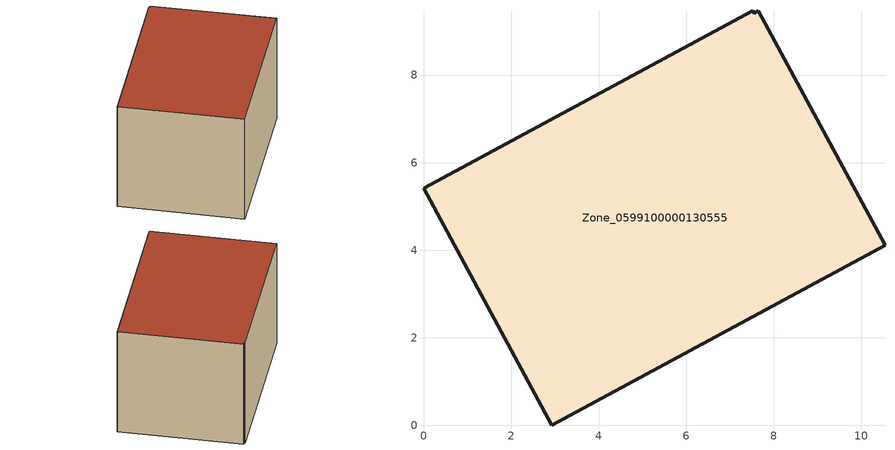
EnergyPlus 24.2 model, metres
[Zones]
Zone_0599100000130555
 floor ground (C_G): 7.65,9.46 10.54,4.11 2.92,0 0,5.41 7.52,9.47 7.55,9.41 z0
 wall outside (C_F): 2.92,0 10.54,4.11 7.65,9.46 7.55,9.41 7.52,9.47 0,5.41 2.92,0 z0:5.72
 roof outside (C_R): 10.54,4.11 7.65,9.46 7.55,9.41 7.52,9.47 0,5.41 2.92,0 z5.72
[BUILDING]
Pand.0599100000130555: North Axis=0; Terrain=City; Loads Convergence Tolerance Value=0.04; Temperature Convergence Tolerance Value=0.4; Solar Distribution=FullExterior; Maximum Number of Warmup Days=25; Minimum Number of Warmup Days=1
[Site:Location]
Rotterdam.The.Hague.AP_ZH_NLD Design_Conditions: Latitude=51.96; Longitude=4.45; Time Zone=1; Elevation=-4.5
[SITE:GROUNDTEMPERATURE:BUILDINGSURFACE]
18, 18, 18, 18, 18, 18, 18, 18, 18, 18, 18, 18
[MATERIAL] Thermal Absorptance=0.9; Solar Absorptance=0.7; Visible Absorptance=0.7
Name | Roughness | Thickness | Conductivity | Density | Specific Heat
G.TI.1946-1964 | MediumSmooth | 0.15 | 1 | 540 | 1210
F.TI.1946-1964 | Rough | 0.3 | 0.857143 | 1920 | 840
R.TI.1946-1964 | MediumRough | 0.2 | 0.277778 | 1500 | 1000
[CONSTRUCTION]
C_G: G.TI.1946-1964
C_F: F.TI.1946-1964
C_R: R.TI.1946-1964
[ZONE]
Zone_0599100000130555: Type=1; Multiplier=1; Ceiling Height=Autocalculate; Volume=Autocalculate; Floor Area=autocalculate; Part of Total Floor Area=Yes
[ZONEINFILTRATION:DESIGNFLOWRATE]
Infil_Zone_0599100000130555: Zone or ZoneList or Space or SpaceList=Zone_0599100000130555; Schedule=AlwaysOn; Design Flow Rate Calculation Method=Flow/Area; Flow Rate per Floor Area=0.003; Constant Term Coefficient=1; Temperature Term Coefficient=0; Velocity Term Coefficient=0; Velocity Squared Term Coefficient=0
[HVACTEMPLATE:ZONE:IDEALLOADSAIRSYSTEM]
Zone_0599100000130555: Maximum Heating Supply Air Temperature=50; Minimum Cooling Supply Air Temperature=13; Maximum Heating Supply Air Humidity Ratio=0.0156; Minimum Cooling Supply Air Humidity Ratio=0.0077; Heating Limit=NoLimit; Cooling Limit=NoLimit; Dehumidification Control Type=ConstantSensibleHeatRatio; Cooling Sensible Heat Ratio=0.7; Dehumidification Setpoint=60; Humidification Control Type=None; Humidification Setpoint=30; Outdoor Air Method=None; Outdoor Air Flow Rate per Person=0.00944; Outdoor Air Flow Rate per Zone Floor Area=0; Outdoor Air Flow Rate per Zone=0; Demand Controlled Ventilation Type=None; Outdoor Air Economizer Type=NoEconomizer; Heat Recovery Type=None; Sensible Heat Recovery Effectiveness=0.7; Latent Heat Recovery Effectiveness=0.65
[ZONECONTROL:THERMOSTAT]
ThermostatControl_Zone_0599100000130555: Zone or ZoneList=Zone_0599100000130555; Control Type Schedule=DualSetpointControlType; Control 1=Thermostat_Zone_0599100000130555; Temperature Difference Between Cutout And Setpoint=0
[THERMOSTATSETPOINT:DUALSETPOINT]
Thermostat_Zone_0599100000130555: Heating Setpoint Temperature Schedule=HeatingSetpoint_Zone_0599100000130555; Cooling Setpoint Temperature Schedule=CoolingSetpoint_Zone_0599100000130555
[SCHEDULE:COMPACT]
HeatingSetpoint_Zone_0599100000130555: Through: 12/31, For: AllDays, Until: 24:00, 21
CoolingSetpoint_Zone_0599100000130555: Through: 12/31, For: AllDays, Until: 24:00, 24
DualSetpointControlType: Through: 12/31, For: AllDays, Until: 24:00, 4
AlwaysOn: Through: 12/31, For: AllDays, Until: 24:00, 1
